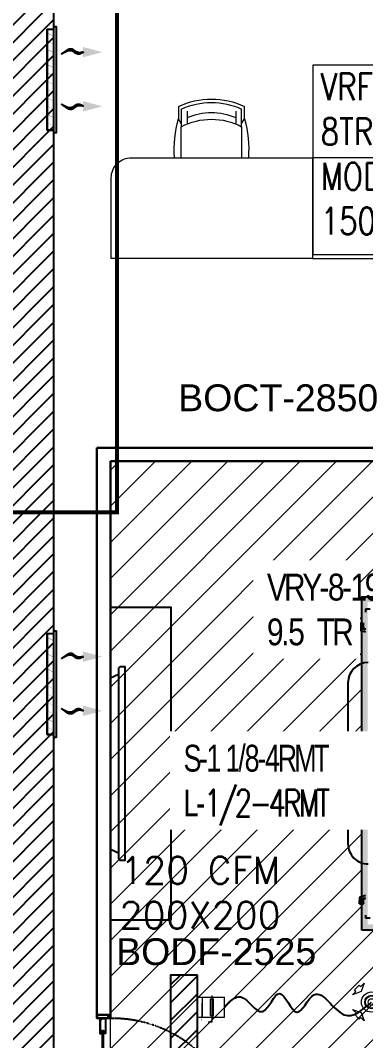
# Model space of a CAD drawing. Header units: millimetres. Extents: x 148480 to 578986, y 39883 to 155062.
# Drawn here: x 248181 to 250752, y 126428 to 134026 of the extents above; entities that cross this region are included whole.
import ezdxf

# ---------------------------------------------------------------- set-up
doc = ezdxf.new("R2010")
doc.units = ezdxf.units.MM
for name, pattern in [('CENTER', [2, 1.25, -0.25, 0.25, -0.25]), ('CONTINOUS', [0]), ('HIDDEN', [0.375, 0.25, -0.125])]:
    doc.linetypes.add(name, pattern=pattern)
for name, color, linetype in [('150 dia butterfly damper', 20, 'Continuous'), ('2', 7, 'Continuous'), ('CEN', 252, 'CENTER'), ('DNM JEB', 4, 'Continuous'), ('Flooring', 44, 'Continuous'), ('HATCH', 8, 'Continuous'), ('Hatch 01_UC', 7, 'Continuous'), ('I - MODULAR', 44, 'Continuous'), ('Layer2', 4, 'Continuous'), ('Layer4', 6, 'Continuous'), ('M-HVAC ELLIPTICAL DUCT', 6, 'Continuous'), ('M-HVAC VRV PIPE', 4, 'Continuous'), ('M-HVAC-ELEPTICAL DUCT', 6, 'Continuous'), ('M-HVAC-GRIL', 6, 'Continuous'), ('M-HVAC-INSULATION', 8, 'Continuous'), ('M-HVAC-SUPP', 4, 'Continuous'), ('M-HVAC-SUPPLY AIR DUCT', 4, 'Continuous'), ('M-HVAC-TEXT', 7, 'Continuous'), ('PCE-HVACTEXT', 7, 'Continuous'), ('TENANCY', 3, 'Continuous')]:
    doc.layers.add(name, color=color, linetype=linetype)
doc.layers.add('BaffleCeiling', color=7, linetype='Continuous', true_color=0x91692b)
doc.layers.add('ceiling', color=7, linetype='Continuous', lineweight=5, true_color=0x560d91)
doc.layers.add('LinearLight', color=7, linetype='Continuous', lineweight=5, true_color=0xb41f08)
for name, color, linetype, lineweight in [('I-PART-GYP', 6, 'Continuous', 30), ('ID - MODULAR', 44, 'Continuous', 5), ('KDBS-SIDE THROW GRILLE', 1, 'Continuous', 18), ('M HVAC EXHAUST DIFFUSER', 1, 'Continuous', 15), ('M HVAC FD', 4, 'Continuous', 9), ('M HVAC GRILLE', 6, 'Continuous', 13), ('M-HVAC-CONTROL DAMPERS', 210, 'Continuous', 15), ('M-HVAC-EQUIP TEXT', 7, 'Continuous', 0), ('P-PIPE-IDEN', 7, 'Continuous', 9), ('VRF -COPPER PIPE', 4, 'Continuous', 9)]:
    doc.layers.add(name, color=color, linetype=linetype, lineweight=lineweight)
doc.styles.add('Arial_2', font='arial.ttf', dxfattribs={"height": 75})
doc.styles.add('HVAC TEXT', font='Romans.shx', dxfattribs={"width": 0.8, "height": 100})
doc.styles.add('R', font='romans.shx')
doc.styles.add('romans', font='stylu.ttf', dxfattribs={"height": 125})
doc.styles.add('rs', font='romans.shx', dxfattribs={"width": 0.75})
doc.styles.get("Standard").update_dxf_attribs({"font": 'arial.ttf'})
doc.dimstyles.new('GLAZ ALU', dxfattribs={"dimscale": 100, "dimtxt": 2, "dimasz": 1.4, "dimexe": 0.8, "dimexo": 0.8, "dimgap": 0.75, "dimtad": 1, "dimdec": 0, "dimzin": 0, "dimdsep": 46, "dimtxsty": 'rs', "dimcen": 0.09, "dimclrd": 8, "dimclre": 8, "dimclrt": 2, "dimadec": 0, "dimazin": 0, "dimtfac": 1, "dimtdec": 0, "dimtmove": 0, "dimatfit": 3, "dimfxl": 1, "dimtolj": 1, "dimtzin": 0, "dimarcsym": 0})

# ---------------------------------------------------------------- blocks, each defined once
blk = doc.blocks.new('65 inch')
at = {"color": 8}
blk.add_lwpolyline([(335633.4, 873210), (335671.4, 873210, 0.414214), (335687.8, 873226.3), (335687.8, 873258.9), (334247.8, 873258.9), (334247.8, 873258.9), (334247.8, 873226.3, 0.414214), (334264.1, 873210)], format="xyb", close=True, dxfattribs=at)
blk.add_lwpolyline([(335606.2, 873150.1), (334329.3, 873150.1), (334302.1, 873210), (335633.4, 873210), (335606.2, 873150.1)], dxfattribs=at)
blk = doc.blocks.new('A$C5BB6640F')
at = {"layer": '2', "color": 8, "linetype": 'Continuous'}
for p, q in [((0.8, 2.6), (0, 0)), ((1, 2.6), (0.5, 0)), ((2.1, 8.2), (0.8, 8.2)), ((0.8, 8.2), (0.8, 2.6)), ((2.1, 6.4), (0.8, 6.4)), ((2.1, 4.5), (0.8, 4.5)), ((2.1, 2.6), (0.8, 2.6)), ((1.2, 2.6), (0.9, 0)), ((1.4, 2.6), (1.4, 0)), ((1.6, 2.6), (1.9, 0)), ((1.8, 2.6), (2.3, 0)), ((2.1, 8.2), (2.1, 2.6)), ((2.1, 2.6), (2.8, 0))]:
    blk.add_line(p, q, dxfattribs=at)
blk = doc.blocks.new('A$C4A242C7C')
at = {"layer": '2', "color": 8, "linetype": 'Continuous'}
for p, q in [((0, 4), (0, 115.4)), ((0.4, 115.8), (0.6, 115.8)), ((1.4, 115), (13, 115)), ((2, 113), (10.5, 113)), ((2, 4), (2, 113)), ((10.5, 103.9), (10.5, 113)), ((10.6, 103.4), (12.8, 95.2)), ((14, 111.3), (12.5, 111.3)), ((12.5, 104.8), (12.5, 111.3)), ((14, 104.8), (12.5, 104.8)), ((14.8, 103.8), (12.5, 103.8)), ((12.5, 103.8), (14.7, 95.7)), ((13, 115), (13, 112.6)), ((14.7, 112.6), (13, 112.6)), ((14, 110), (14, 111.3)), ((14, 106.1), (14, 104.8)), ((14.3, 109.8), (15, 110)), ((14.3, 106.3), (15, 106.1)), ((14.7, 112.6), (15.2, 110.4)), ((14.7, 95.7), (22.5, 95.7)), ((30.3, 93.7), (14.7, 93.7)), ((14.8, 103.8), (15.2, 105.6)), ((30.3, 95.7), (22.5, 95.7)), ((30.3, 112.6), (29.8, 110.4)), ((30.2, 103.8), (29.8, 105.6)), ((30.7, 109.8), (30, 110)), ((30.7, 106.3), (30, 106.1)), ((30.2, 103.8), (32.5, 103.8)), ((32, 112.6), (30.3, 112.6)), ((32.5, 103.8), (30.3, 95.7)), ((31, 111.3), (32.5, 111.3)), ((31, 110), (31, 111.3)), ((31, 106.1), (31, 104.8)), ((31, 104.8), (32.5, 104.8)), ((32, 115), (32, 112.6)), ((43.6, 115), (32, 115)), ((34.4, 103.4), (32.2, 95.2)), ((32.5, 104.8), (32.5, 111.3)), ((34.5, 113), (43, 113)), ((34.5, 103.9), (34.5, 113)), ((43, 14.2), (43, 113)), ((44.6, 115.8), (44.4, 115.8)), ((45, 11.7), (45, 115.4)), ((4, 2), (41, 2)), ((4, 0), (41, 0)), ((38.5, 8.4), (38.5, 11.7)), ((42.5, 13.7), (40.5, 13.7)), ((40.5, 8.8), (40.5, 11.3)), ((42.5, 6.4), (40.5, 6.4)), ((44, 11.7), (40.9, 11.7)), ((44, 8.4), (40.9, 8.4)), ((43, 4), (43, 5.9)), ((44, 11.6), (44, 11.7)), ((44, 8.4), (44, 8.5)), ((44.4, 11.2), (44.5, 11.2)), ((44.4, 8.9), (44.5, 8.9)), ((45, 4), (45, 8.4))]:
    blk.add_line(p, q, dxfattribs=at)
for centre, radius, start, end in [((0.4, 115.4), 0.4, 90, 180), ((0.6, 115.4), 0.4, 0, 90), ((1.4, 115.4), 0.4, 180, 270), ((12.5, 103.9), 2, 180, 195), ((14.7, 95.7), 2, 195, 270), ((14.2, 110), 0.2, 180, 285), ((14.2, 106.1), 0.2, 75, 180), ((14.8, 110.3), 0.4, 285, 15), ((14.8, 105.7), 0.4, 345, 75), ((30.1, 110.3), 0.4, 165, 255), ((30.1, 105.7), 0.4, 105, 195), ((30.3, 95.7), 2, 270, 345), ((30.8, 110), 0.2, 255, 0), ((30.8, 106.1), 0.2, 0, 105), ((32.5, 103.9), 2, 345, 0), ((43.6, 115.4), 0.4, 270, 0), ((44.4, 115.4), 0.4, 90, 180), ((44.6, 115.4), 0.4, 0, 90), ((4, 4), 4, 180, 270), ((4, 4), 2, 180, 270), ((40.5, 11.7), 2, 90, 180), ((40.5, 8.4), 2, 180, 270), ((40.9, 11.3), 0.4, 90, 180), ((40.9, 8.8), 0.4, 180, 270), ((41, 4), 4, 270, 0), ((41, 4), 2, 270, 0), ((42.5, 14.2), 0.5, 270, 0), ((42.5, 5.9), 0.5, 0, 90), ((44.4, 11.6), 0.4, 180, 270), ((44.4, 8.5), 0.4, 90, 180), ((44.5, 11.7), 0.5, 270, 0), ((44.5, 8.4), 0.5, 0, 90)]:
    blk.add_arc(centre, radius, start, end, dxfattribs=at)
blk = doc.blocks.new('A$C109E4DED')
at = {"layer": 'TENANCY', "rotation": 90}
blk.add_blockref('A$C4A242C7C', (75.8, 0), dxfattribs=at)
blk = doc.blocks.new('A$C57546ED1')
at = {"layer": '2', "color": 8, "linetype": 'Continuous'}
mesh = blk.add_polyface(dxfattribs=at)
corners = [(1, 3.4), (0.7, 2.6), (0, 2.7), (0.8, 4.1)]
mesh.append_faces([[corners[k] for k in face] for face in [(0, 1, 2, 3)]], dxfattribs={"color": 8})
mesh = blk.add_polyface(dxfattribs=at)
corners = [(2, 3.4), (2, 2.6), (0.7, 2.6), (1, 3.4)]
mesh.append_faces([[corners[k] for k in face] for face in [(0, 1, 2, 3)]], dxfattribs={"color": 8})
mesh = blk.add_polyface(dxfattribs=at)
corners = [(2.3, 4.1), (2.2, 1.7), (2, 2.6), (2, 3.4)]
mesh.append_faces([[corners[k] for k in face] for face in [(0, 1, 2, 3)]], dxfattribs={"color": 8})
mesh = blk.add_polyface(dxfattribs=at)
corners = [(2.7, 3.4), (2.5, 2.5), (2.2, 1.7), (2.3, 4.1)]
mesh.append_faces([[corners[k] for k in face] for face in [(0, 1, 2, 3)]], dxfattribs={"color": 8})
mesh = blk.add_polyface(dxfattribs=at)
corners = [(3.3, 3.4), (3.2, 2.5), (2.5, 2.5), (2.7, 3.4)]
mesh.append_faces([[corners[k] for k in face] for face in [(0, 1, 2, 3)]], dxfattribs={"color": 8})
mesh = blk.add_polyface(dxfattribs=at)
corners = [(3.6, 4.2), (3.5, 2.4), (3.2, 2.5), (3.3, 3.4)]
mesh.append_faces([[corners[k] for k in face] for face in [(0, 1, 2, 3)]], dxfattribs={"color": 8})
mesh = blk.add_polyface(dxfattribs=at)
corners = [(4.1, 3.5), (3.9, 2.4), (3.5, 2.4), (3.6, 4.2)]
mesh.append_faces([[corners[k] for k in face] for face in [(0, 1, 2, 3)]], dxfattribs={"color": 8})
mesh = blk.add_polyface(dxfattribs=at)
corners = [(6.5, 3.6), (5.8, 2.3), (3.9, 2.4), (4.1, 3.5)]
mesh.append_faces([[corners[k] for k in face] for face in [(0, 1, 2, 3)]], dxfattribs={"color": 8})
mesh = blk.add_polyface(dxfattribs=at)
corners = [(6.8, 4.6), (6.2, 0), (5.8, 2.3), (6.5, 3.6)]
mesh.append_faces([[corners[k] for k in face] for face in [(0, 1, 2, 3)]], dxfattribs={"color": 8})
mesh = blk.add_polyface(dxfattribs=at)
corners = [(7.9, 4.6), (7.5, 0), (6.2, 0), (6.8, 4.6)]
mesh.append_faces([[corners[k] for k in face] for face in [(0, 1, 2, 3)]], dxfattribs={"color": 8})
blk = doc.blocks.new('GFC1')
at = {"layer": 'CEN', "color": 8, "linetype": 'HIDDEN', "lineweight": 0, "ltscale": 1500}
blk.add_lwpolyline([(321533.2, 131348.5), (317432, 131348.5), (317432, 135449.8), (321533.2, 135449.8)], close=True, dxfattribs=at)
at = {"layer": 'DNM JEB', "color": 8, "linetype": 'Continuous'}
blk.add_line((321383.6, 127605.2), (321483.6, 127605.2), dxfattribs=at)
at = {"layer": 'DNM JEB', "color": 8}
for p, q in [((321421.7, 127477.3), (321421.7, 126731)), ((321431.2, 126731), (321431.2, 127477.3))]:
    blk.add_line(p, q, dxfattribs=at)
at = {"layer": 'DNM JEB', "color": 8, "linetype": 'Continuous'}
for points in [[(321383.6, 127605.2), (321383.6, 127581.3), (321469.3, 127581.3), (321469.3, 127605.2)], [(321385.5, 127603.3), (321385.5, 127583.3), (321467.4, 127583.3), (321467.4, 127603.3)]]:
    blk.add_lwpolyline(points, close=True, dxfattribs=at)
at = {"layer": 'DNM JEB', "color": 8}
blk.add_lwpolyline([(321421.7, 127477.3), (321423.1, 127478.7), (321429.8, 127478.7), (321431.2, 127477.3)], dxfattribs=at)
at = {"layer": 'DNM JEB', "color": 8, "linetype": 'HIDDEN', "ltscale": 0.1}
blk.add_arc((321498.7, 126628.9), 950.6, 2.81849, 93.49412, dxfattribs=at)
at = {"layer": 'Flooring', "color": 8, "linetype": 'HIDDEN', "ltscale": 1500}
blk.add_lwpolyline([(328672.2, 130068.3, 1.540604), (310717.1, 129143.3, 0.119203), (311634.4, 128071.9, -0.704413), (307490.1, 113767.5)], format="xyb", dxfattribs=at)
at = {"layer": 'I - MODULAR', "color": 8}
for p, q in [((323384.3, 130626.1), (323384.3, 130605.7)), ((323417.4, 130626.1), (323384.3, 130626.1)), ((323368.8, 130520), (323338.2, 130520)), ((323338.2, 130520), (323368.8, 130518.6)), ((323338.2, 130513.4), (323338.2, 130520)), ((323338.2, 130513.4), (323368.8, 130518.6)), ((323338.2, 130496.6), (323338.2, 130513.4)), ((323368.8, 130504.4), (323338.2, 130513.4)), ((323338.2, 130496.6), (323368.8, 130504.4)), ((323338.2, 130496.6), (323338.2, 130481.9)), ((323368.8, 130486.1), (323338.2, 130496.6)), ((323345.2, 130482.8), (323338.2, 130481.9)), ((323338.2, 130481.9), (323338.2, 130472.5)), ((323344.2, 130480), (323338.2, 130481.9)), ((323338.2, 130472.5), (323338.2, 130471.3)), ((323341.8, 130472.5), (323338.2, 130472.5)), ((323338.2, 130471.3), (323341.9, 130471.4)), ((323347.2, 130489.2), (323341.5, 130471.7)), ((323341.5, 130471.7), (323344.9, 130469.1)), ((323351.5, 130489.2), (323344.9, 130469.1)), ((323347.2, 130489.2), (323344.9, 130469.1)), ((323384.3, 130456.9), (323344.9, 130469.1)), ((323347.2, 130489.2), (323351.5, 130489.2)), ((323384.3, 130478.1), (323351.5, 130489.2)), ((323351.5, 130489.2), (323384.3, 130476.7)), ((323368.8, 130486.1), (323363.1, 130485.3)), ((323368.8, 130520), (323368.8, 130518.6)), ((323368.8, 130504.4), (323368.8, 130518.6)), ((323368.8, 130486.1), (323368.8, 130504.4)), ((323368.8, 130483.4), (323368.8, 130486.1)), ((323252.9, 130079.5), (323252.9, 129479.5)), ((323252.9, 129479.5), (324752.9, 129479.5)), ((323252.9, 129479.5), (323252.9, 128879.5)), ((324752.9, 129479.5), (323252.9, 129479.5)), ((323341.9, 128482.5), (323338.2, 128482.6)), ((323338.2, 128482.6), (323338.2, 128481.4)), ((323338.2, 128481.4), (323341.8, 128481.5)), ((323338.2, 128481.4), (323338.2, 128472.1)), ((323338.2, 128472.1), (323344.2, 128474)), ((323338.2, 128472.1), (323345.2, 128471.1)), ((323338.2, 128472.1), (323338.2, 128457.4)), ((323344.9, 128484.8), (323341.5, 128482.3)), ((323341.5, 128482.3), (323347.2, 128464.8)), ((323344.9, 128484.8), (323384.3, 128497.1)), ((323344.9, 128484.8), (323351.5, 128464.7)), ((323344.9, 128484.8), (323347.2, 128464.8)), ((323384.3, 128477.3), (323351.5, 128464.7)), ((323351.5, 128464.7), (323384.3, 128475.9)), ((323368.8, 128467.9), (323368.8, 128470.6)), ((323338.2, 128457.4), (323368.8, 128467.9)), ((323338.2, 128440.6), (323338.2, 128457.4)), ((323368.8, 128449.5), (323338.2, 128457.4)), ((323338.2, 128440.6), (323368.8, 128449.5)), ((323338.2, 128434), (323338.2, 128440.6)), ((323368.8, 128435.4), (323338.2, 128440.6)), ((323368.8, 128435.4), (323338.2, 128434)), ((323338.2, 128434), (323368.8, 128434)), ((323351.5, 128464.7), (323347.2, 128464.8)), ((323363.1, 128468.7), (323368.8, 128467.9)), ((323368.8, 128449.5), (323368.8, 128467.9)), ((323368.8, 128435.4), (323368.8, 128449.5)), ((323368.8, 128435.4), (323368.8, 128434)), ((323384.3, 128348.2), (323384.3, 128327.8)), ((323384.3, 128327.8), (323417.4, 128327.8))]:
    blk.add_line(p, q, dxfattribs=at)
at = {"layer": 'I - MODULAR', "color": 8, "linetype": 'Continuous'}
blk.add_lwpolyline([(321933.6, 128312.3), (321483.6, 128312.3), (321483.6, 130641.7), (321933.6, 130641.7)], close=True, dxfattribs=at)
at = {"layer": 'I - MODULAR', "color": 8}
for centre, start, end in [((323402.9, 130079.5), 90, 180), ((323402.9, 128879.5), 180, 270)]:
    blk.add_arc(centre, 150, start, end, dxfattribs=at)
at = {"layer": 'I-PART-GYP', "color": 8, "linetype": 'CONTINOUS'}
for p, q in [((321383.6, 131829.5), (329522.2, 131829.5)), ((321383.6, 131829.5), (321383.6, 127581.3)), ((321483.6, 131729.5), (329522.2, 131729.5)), ((321483.6, 131729.5), (321483.6, 127579.4))]:
    blk.add_line(p, q, dxfattribs=at)
at = {"layer": 'ID - MODULAR', "color": 8, "ltscale": 500}
for p, q in [((321990.2, 134370.9), (321990.2, 134277.7)), ((322011.3, 134350.6), (322011.3, 134219.8)), ((322461, 134219.8), (322461, 134350.6)), ((322482.2, 134277.7), (322482.2, 134370.9)), ((322011.3, 134243.5), (321990.2, 134277.7)), ((322011.3, 134241.8), (322011.3, 134243.5)), ((322461, 134243.5), (322482.2, 134277.7)), ((322461, 134241.8), (322461, 134243.5)), ((322011.3, 133988.7), (322011.3, 134219.8)), ((322461, 134219.8), (322461, 133988.7))]:
    blk.add_line(p, q, dxfattribs=at)
at = {"layer": 'ID - MODULAR', "color": 8, "ltscale": 500, "extrusion": (0, 0, -1)}
for p, q in [((322055.1, 134336.7), (322055.1, 134240.3)), ((322417.2, 134336.7), (322417.2, 134240.3))]:
    blk.add_line(p, q, dxfattribs=at)
at = {"layer": 'ID - MODULAR', "color": 8, "ltscale": 500}
blk.add_lwpolyline([(321489.7, 133238.7), (321489.7, 133838.7, -0.414214), (321639.7, 133988.7), (322989.7, 133988.7), (322989.7, 133238.7)], format="xyb", close=True, dxfattribs=at)
blk.add_lwpolyline([(324489.7, 133238.7), (324489.7, 133988.7), (322989.7, 133988.7), (322989.7, 133238.7)], close=True, dxfattribs=at)
at = {"layer": 'ID - MODULAR', "color": 8, "ltscale": 500, "extrusion": (0, 0, -1)}
for centre, major_axis, start_param, end_param in [((322236.2, 133844.7), (0, -580.8), 2.704257, 3.578932), ((322236.2, 133869.7), (0, 530.9), 5.845838, 6.720513), ((322236.2, 133869.7), (0, 455.9), 5.8748, 6.691551), ((322797.3, 134050.4), (0, -838.5), 1.49727, 1.845387), ((322236.2, 133794.8), (0, -480.9), 2.65511, 3.628104), ((321675, 134050.4), (0, -838.5), 4.437818, 4.785935)]:
    blk.add_ellipse(centre, major_axis=major_axis, ratio=1, start_param=start_param, end_param=end_param, dxfattribs=at)
at = {"color": 8, "rotation": 270}
blk.add_blockref('65 inch', (-551666.6, 464444.7), dxfattribs=at)
at = {"layer": 'DNM JEB', "color": 8}
for name, p, xscale, yscale, zscale, rotation in [('A$C5BB6640F', (321401.3, 127569.4), 0.9523809523809523, 0.9523809523809523, 0.9523809523809523, 270), ('A$C109E4DED', (321447.9, 127505.3), 0.9523809523809526, 0.9523809523809526, 0.9523809523809526, 90)]:
    blk.add_blockref(name, p, dxfattribs=dict(at, xscale=xscale, yscale=yscale, zscale=zscale, rotation=rotation))
at = {"layer": 'DNM JEB', "color": 8, "ltscale": 1.2}
for p, xscale, yscale, zscale, rotation in [((321417.4, 127475.2), 0.9523809523809523, 0.9523809523809523, 0.9523809523809523, 270), ((321435.5, 127475.2), -0.9523809523809526, 0.9523809523809526, 0.9523809523809526, 89.99999999999997)]:
    blk.add_blockref('A$C57546ED1', p, dxfattribs=dict(at, xscale=xscale, yscale=yscale, zscale=zscale, rotation=rotation))
blk = doc.blocks.new('celling')
at = {"layer": 'HATCH'}
h = blk.add_hatch(color=8, dxfattribs=at)
h.dxf.hatch_style = 1
h.paths.add_polyline_path([(333127.6, 77688.9), (333127.6, 75204.9), (337217.9, 75204.9), (337217.9, 77688.9)])
h.paths.add_polyline_path([(333169.6, 77646.9), (333169.6, 75246.9), (337175.9, 75246.9), (337175.9, 77646.9)], flags=16)
at = {"layer": 'Hatch 01_UC', "linetype": 'Continuous', "lineweight": 0, "transparency": 33554597}
h = blk.add_hatch(dxfattribs=at)
h.set_pattern_fill('ANSI31', color=8, scale=60, angle=180)
h.set_pattern_definition([(225, (448118.9, 85860.92), (134.70384, -134.70384), [])])
h.paths.add_polyline_path([(331253.3, 73485.7), (339095.2, 73485.7), (339095.2, 78696.9), (331253.3, 78696.9)])
h.paths.add_polyline_path([(333127.6, 75204.9), (333127.6, 77688.9), (337217.9, 77688.9), (337217.9, 75204.9)], flags=16)
at = {"layer": 'BaffleCeiling', "color": 8, "linetype": 'Continuous'}
blk.add_lwpolyline([(333127, 75204.9), (333127, 77685.4), (337217.9, 77685.4), (337217.9, 75204.9)], close=True, dxfattribs=at)
at = {"layer": 'ceiling', "color": 8}
blk.add_lwpolyline([(333127.6, 77688.9), (337217.9, 77688.9), (337217.9, 75204.9), (333127.6, 75204.9)], close=True, dxfattribs=at)
at = {"layer": 'ceiling', "color": 8, "linetype": 'Continuous'}
blk.add_lwpolyline([(333127.6, 77688.9), (337217.9, 77688.9), (337217.9, 75204.9), (333127.6, 75204.9)], close=True, dxfattribs=at)
at = {"layer": 'Hatch 01_UC', "color": 8, "linetype": 'Continuous', "lineweight": 0}
blk.add_lwpolyline([(331253.3, 78696.9), (339095.2, 78696.9), (339095.2, 73485.7), (331253.3, 73485.7)], close=True, dxfattribs=at)
at = {"layer": 'LinearLight', "color": 8, "const_width": 5}
blk.add_lwpolyline([(333127.6, 77688.9), (337217.9, 77688.9), (337217.9, 75204.9), (333127.6, 75204.9)], close=True, dxfattribs=at)
blk = doc.blocks.new('BEAM')
at = {"layer": 'CEN', "color": 11, "linetype": 'HIDDEN', "lineweight": 0, "ltscale": 1500, "const_width": 30}
blk.add_lwpolyline([(381533.2, 131348.5), (377432, 131348.5), (377432, 135449.8), (381533.2, 135449.8)], close=True, dxfattribs=at)
blk = doc.blocks.new('BEE')
at = {"layer": 'M-HVAC VRV PIPE', "linetype": 'Continuous'}
blk.add_blockref('BEAM', (0, 0), dxfattribs=at)
blk = doc.blocks.new('RAAAA')
at = {"linetype": 'Continuous', "ltscale": 1000}
for points in [[(363, 0, 0), (363, 0, 0), (364, 0, 0), (364, 0, 0), (365, 0, 0), (366, 0, 0), (367, -1, 0), (368, -1, 0), (369, -1, 0), (371, -1, 0), (373, -2, 0), (374, -2, 0), (377, -2, 0), (379, -3, 0), (381, -3, 0), (384, -4, 0), (387, -4, 0), (390, -5, 0), (393, -5, 0), (397, -6, 0), (400, -6, 0), (404, -7, 0), (408, -8, 0), (412, -8, 0), (416, -9, 0), (421, -10, 0), (421, -10, 0), (425, -11, 0), (430, -11, 0), (435, -11, 0), (439, -11, 0), (444, -11, 0), (449, -11, 0), (454, -10, 0), (459, -10, 0), (464, -9, 0), (468, -7, 0), (473, -6, 0), (478, -4, 0), (483, -2, 0), (488, 0, 0), (494, 2, 0), (499, 4, 0), (504, 7, 0), (509, 10, 0), (514, 13, 0), (519, 16, 0), (525, 20, 0), (530, 24, 0), (535, 28, 0), (541, 32, 0), (546, 36, 0), (546, 36, 0), (552, 40, 0), (557, 44, 0), (563, 48, 0), (568, 51, 0), (574, 54, 0), (580, 56, 0), (586, 58, 0), (592, 60, 0), (598, 61, 0), (604, 62, 0), (610, 62, 0), (616, 62, 0), (622, 62, 0), (628, 61, 0), (635, 60, 0), (641, 59, 0), (648, 57, 0), (654, 55, 0), (661, 52, 0), (668, 49, 0), (675, 46, 0), (681, 42, 0), (688, 38, 0), (695, 33, 0), (702, 28, 0), (702, 28, 0), (709, 23, 0), (716, 19, 0), (722, 14, 0), (728, 10, 0), (734, 5, 0), (740, 1, 0), (745, -2, 0), (750, -6, 0), (755, -9, 0), (759, -13, 0), (763, -15, 0), (767, -18, 0), (771, -21, 0), (774, -23, 0), (777, -25, 0), (779, -27, 0), (782, -29, 0), (784, -31, 0), (786, -32, 0), (787, -33, 0), (789, -34, 0), (790, -35, 0), (790, -35, 0), (791, -35, 0), (791, -36, 0)], [(363, 0, 0), (363, 0, 0), (364, 0, 0), (364, 0, 0), (365, -1, 0), (366, -1, 0), (367, -2, 0), (368, -2, 0), (369, -3, 0), (371, -4, 0), (373, -5, 0), (374, -5, 0), (377, -6, 0), (379, -8, 0), (381, -9, 0), (384, -10, 0), (387, -12, 0), (390, -13, 0), (393, -15, 0), (397, -16, 0), (400, -18, 0), (404, -20, 0), (408, -22, 0), (412, -24, 0), (416, -26, 0), (421, -28, 0), (421, -28, 0), (425, -30, 0), (430, -32, 0), (435, -34, 0), (439, -35, 0), (444, -36, 0), (449, -37, 0), (454, -37, 0), (459, -38, 0), (464, -38, 0), (468, -37, 0), (473, -37, 0), (478, -36, 0), (483, -35, 0), (488, -33, 0), (494, -32, 0), (499, -30, 0), (504, -28, 0), (509, -25, 0), (514, -22, 0), (519, -19, 0), (525, -16, 0), (530, -13, 0), (535, -9, 0), (541, -5, 0), (546, 0, 0), (546, 0, 0), (552, 4, 0), (557, 8, 0), (563, 12, 0), (568, 15, 0), (574, 18, 0), (580, 21, 0), (586, 23, 0), (592, 25, 0), (598, 27, 0), (604, 28, 0), (610, 29, 0), (616, 30, 0), (622, 30, 0), (628, 31, 0), (635, 30, 0), (641, 30, 0), (648, 29, 0), (654, 28, 0), (661, 26, 0), (668, 24, 0), (675, 22, 0), (681, 20, 0), (688, 17, 0), (695, 14, 0), (702, 10, 0), (702, 10, 0), (709, 7, 0), (716, 3, 0), (722, 0, 0), (728, -3, 0), (734, -6, 0), (740, -9, 0), (745, -12, 0), (750, -14, 0), (755, -17, 0), (759, -19, 0), (763, -21, 0), (767, -23, 0), (771, -25, 0), (774, -27, 0), (777, -28, 0), (779, -30, 0), (782, -31, 0), (784, -32, 0), (786, -33, 0), (787, -34, 0), (789, -34, 0), (790, -35, 0), (790, -35, 0), (791, -35, 0), (791, -36, 0)]]:
    blk.add_polyline3d(points, dxfattribs=at)
blk.add_solid([(373, 101), (0, 0), (373, -101)], dxfattribs=at)
blk = doc.blocks.new('600X200 SIDE THROW GRILLE')
at = {"layer": 'M-HVAC-GRIL', "linetype": 'ByBlock'}
blk.add_lwpolyline([(375, -5), (396.4, -5), (396.4, 12.1), (-396.4, 12.1), (-396.4, -5), (-375, -5), (375, -5), (375, -56.4), (-375, -56.4), (-375, -5), (-375, -56.4), (375, -56.4), (375, -56.4)], dxfattribs=at)
at = {"layer": 'M-HVAC-GRIL', "lineweight": 0, "const_width": 1.71}
for points in [[(-364.6, -8.9), (-343.2, -8.9), (-321.8, -51.7), (-300.3, -51.7)], [(-303.2, -8.9), (-281.8, -8.9), (-260.3, -51.7), (-238.9, -51.7)], [(-241.8, -8.9), (-220.3, -8.9), (-198.9, -51.7), (-177.5, -51.7)], [(-179.6, -8.9), (-158.2, -8.9), (-136.8, -51.7), (-115.3, -51.7)], [(-117.5, -8.9), (-96, -8.9), (-74.6, -51.7), (-53.2, -51.7)], [(-55.3, -8.9), (-33.9, -8.9), (-12.5, -51.7), (9, -51.7)], [(6.8, -8.9), (28.2, -8.9), (49.7, -51.7), (71.1, -51.7)], [(69, -8.9), (90.4, -8.9), (111.8, -51.7), (133.2, -51.7)], [(120.6, -8.9), (142.1, -8.9), (163.5, -51.7), (184.9, -51.7)], [(180.8, -8.9), (202.2, -8.9), (223.6, -51.7), (245.1, -51.7)], [(242.2, -8.9), (263.6, -8.9), (285.1, -51.7), (306.5, -51.7)], [(303.6, -8.9), (325.1, -8.9), (346.5, -51.7), (367.9, -51.7)]]:
    blk.add_lwpolyline(points, dxfattribs=at)
at = {"layer": 'M-HVAC-SUPP'}
for p, xscale, yscale, zscale, rotation in [((-198.5, 355.3), -0.3839999997941415, 0.3839999997941436, 0.3839999997941436, 90.2028781887322), ((205.5, 355.3), 0.3839999997941415, 0.3839999997941415, 0.3839999997941415, 269.7971218112675)]:
    blk.add_blockref('RAAAA', p, dxfattribs=dict(at, xscale=xscale, yscale=yscale, zscale=zscale, rotation=rotation))
blk = doc.blocks.new('jyfhg')
at = {"layer": 'KDBS-SIDE THROW GRILLE', "xscale": -1, "rotation": 90.00000000000006}
blk.add_blockref('600X200 SIDE THROW GRILLE', (-100, -325), dxfattribs=at)
blk = doc.blocks.new('RAD 150')
at = {"layer": 'M HVAC EXHAUST DIFFUSER', "color": 3}
for points in [[(-25.7, 153.9), (25.7, 153.9), (25.7, 137.2), (60.9, 137.2), (0, 110), (-60.9, 137.2), (-25.7, 137.2)], [(-153.9, -25.7), (-153.9, 25.7), (-137.2, 25.7), (-137.2, 60.9), (-110, 0), (-137.2, -60.9), (-137.2, -25.7)], [(153.9, 25.7), (153.9, -25.7), (137.2, -25.7), (137.2, -60.9), (110, 0), (137.2, 60.9), (137.2, 25.7)], [(25.7, -153.9), (-25.7, -153.9), (-25.7, -137.2), (-60.9, -137.2), (0, -110), (60.9, -137.2), (25.7, -137.2)]]:
    blk.add_lwpolyline(points, close=True, dxfattribs=at)
for radius in [75, 50, 45, 25]:
    blk.add_circle((0, 0), radius, dxfattribs=at)
blk = doc.blocks.new('BD-200')
at = {"layer": 'M-HVAC-CONTROL DAMPERS', "color": 20}
for p, q in [((-50, -50), (100, -50)), ((-50, -250), (-50, -50)), ((100, -250), (100, -50)), ((-86, -142.6), (-86, -171.7)), ((112.8, -142.6), (-86, -142.6)), ((-37.8, -153.4), (-37.8, -131.9)), ((-37.8, -131.9), (87.8, -131.9)), ((87.8, -153.4), (87.8, -131.9)), ((100, -215.6), (-50, -215.6)), ((-37.8, -153.4), (87.8, -153.4))]:
    blk.add_line(p, q, dxfattribs=at)
at = {"layer": 'M-HVAC-CONTROL DAMPERS', "color": 20, "const_width": 0.49}
for points in [[(-74.5, -69.6), (-74.5, -64.7), (124.5, -64.7), (124.5, -69.6)], [(-74.6, -215.6), (-74.6, -220.5), (124.5, -220.6), (124.5, -215.7)]]:
    blk.add_lwpolyline(points, close=True, dxfattribs=at)

msp = doc.modelspace()

# ---------------------------------------------------------------- block references
at = {"layer": 'Layer4', "linetype": 'Continuous', "rotation": 360}
msp.add_blockref('GFC1', (-72632.4, -986), dxfattribs=at)

# ---------------------------------------------------------------- next in the draw order: hatches: boundary and pattern name
at = {"layer": 'M-HVAC-INSULATION'}
h = msp.add_hatch(dxfattribs=at)
h.set_pattern_fill('ANSI31', color=26, scale=750, angle=180, style=0)
h.set_pattern_definition([(225, (811127.6, 15256.2), (66.29126, -66.29126), [])])
h.paths.add_polyline_path([(248430.2, 136442.1), (247855.2, 136442.1), (247855.2, 125832.3), (248430.2, 125832.3)])
h = msp.add_hatch(dxfattribs=at)
h.set_pattern_fill('ANSI31', color=26, scale=750, angle=360, style=0)
h.set_pattern_definition([(45, (-315070.78, 227107.92), (-66.29126, 66.29126), [])])
h.paths.add_polyline_path([(249299.9, 126114.9), (249499.9, 126114.9), (249499.9, 126915.3), (249299.9, 126915.3)])

# ---------------------------------------------------------------- next in the draw order: linework, layer by layer
at = {"layer": 'M-HVAC ELLIPTICAL DUCT', "linetype": 'Continuous'}
msp.add_line((248430.2, 125317.9, 0), (248430.2, 136442.1, 0), dxfattribs=at)
at = {"layer": 'M-HVAC-SUPPLY AIR DUCT', "color": 4, "linetype": 'Continuous'}
msp.add_lwpolyline([(249499.9, 126915.3), (249299.9, 126915.3), (249299.9, 126114.9), (249499.9, 126114.9)], close=True, dxfattribs=at)
at = {"layer": 'M-HVAC-SUPPLY AIR DUCT', "linetype": 'Continuous'}
msp.add_spline([(249699.9, 126677.4), (249822.4, 126753.9), (249983.2, 126644.9), (250111.9, 126778.9), (250238.2, 126639.7), (250367.2, 126769.7), (250592.4, 126620.6), (250795.6, 126715.4, 0)], degree=3, dxfattribs=at)
at = {"layer": 'VRF -COPPER PIPE', "color": 0}
msp.add_lwpolyline([(250360.4, 133694.8), (253097, 133694.8), (253097, 132279.5), (250360.4, 132279.5)], close=True, dxfattribs=at)

# ---------------------------------------------------------------- next in the draw order: block references
at = {"layer": '150 dia butterfly damper', "xscale": -1, "rotation": 270.0000000000066}
msp.add_blockref('BD-200', (249749.9, 126652.4), dxfattribs=at)
at = {"layer": 'Hatch 01_UC', "color": 252, "linetype": 'Continuous', "true_color": 0x939598, "rotation": 360}
msp.add_blockref('celling', (-82402.2, 52046.6), dxfattribs=at)
at = {"layer": 'Layer2', "linetype": 'Continuous', "rotation": 360}
msp.add_blockref('BEE', (-132632.4, -986), dxfattribs=at)
at = {"layer": 'M HVAC FD', "linetype": 'Continuous', "xscale": 1.001068918707225, "yscale": 1.001068918707225, "zscale": 1.001068918707225, "rotation": 225.1241973127499}
msp.add_blockref('RAD 150', (250795.6, 126715.4, 0), dxfattribs=at)
at = {"layer": 'M HVAC GRILLE', "color": 0, "rotation": 179.9999999999944}
for p in [(248335.3, 133259, 0), (248335.3, 128757.3, 0)]:
    msp.add_blockref('jyfhg', p, dxfattribs=at)

# ---------------------------------------------------------------- next in the draw order: texts
at = {"layer": 'M-HVAC-ELEPTICAL DUCT', "char_height": 200, "attachment_point": 1}
for s, insert in [('BOCT-2850', (249355.9, 131315.2, 1198.1)), ('BODF-2525', (248893.7, 127190.5, 1198.1))]:
    msp.add_mtext(s, dxfattribs=dict(at, insert=insert))
at = {"layer": 'M-HVAC-EQUIP TEXT', "color": 0, "insert": (250417.2, 133631.4), "char_height": 200, "width": 2764.508, "attachment_point": 1, "style": 'HVAC TEXT'}
msp.add_mtext('{\\H0.99999x;VRF V-DUCTABLE IDU\\P8TR / CFM-3100\\PMODEL:-DSD-96\\P1508WX647DX538H}', dxfattribs=at)
at = {"layer": 'M-HVAC-TEXT', "color": 7, "insert": (249519.1, 127795.8, 0), "char_height": 200, "width": 13359.771, "attachment_point": 2, "style": 'R'}
msp.add_mtext('120 CFM\\P200X200', dxfattribs=at)

# ---------------------------------------------------------------- next in the draw order: leaders
at = {"layer": 'PCE-HVACTEXT', "ltscale": 0.25}
msp.add_leader([(251032.1, 128376.1), (249395.9, 128376.1)], dimstyle='GLAZ ALU', override={"dimtad": 0, "dimclrd": 7, "dimclrt": 256, "dimfxl": 100, "dimfxlon": 1, "dimtfill": 1, "dimarcsym": 1}, dxfattribs=at)

# ---------------------------------------------------------------- next in the draw order: texts
at = {"layer": 'M-HVAC-TEXT', "insert": (250917.7, 128031.3), "char_height": 200, "width": 1521.771, "attachment_point": 9, "style": 'romans', "bg_fill": 2}
msp.add_mtext('\\pxql;{\\W0.75;\\T0.75;\\C150;S-1 1/8-4RMT\\P\\pt0.5;L-\\Fromans.shx|c1;1/2-4RMT}', dxfattribs=at)
at = {"layer": 'P-PIPE-IDEN', "insert": (250016.8, 129905.4), "char_height": 200, "width": 593.262, "attachment_point": 1, "style": 'Arial_2', "bg_fill": 2}
msp.add_mtext('{\\W0.8;\\T0.8;\\C1;VRY-8-19-I\\P9.5  TR}', dxfattribs=at)

doc.saveas('drawing.dxf')
